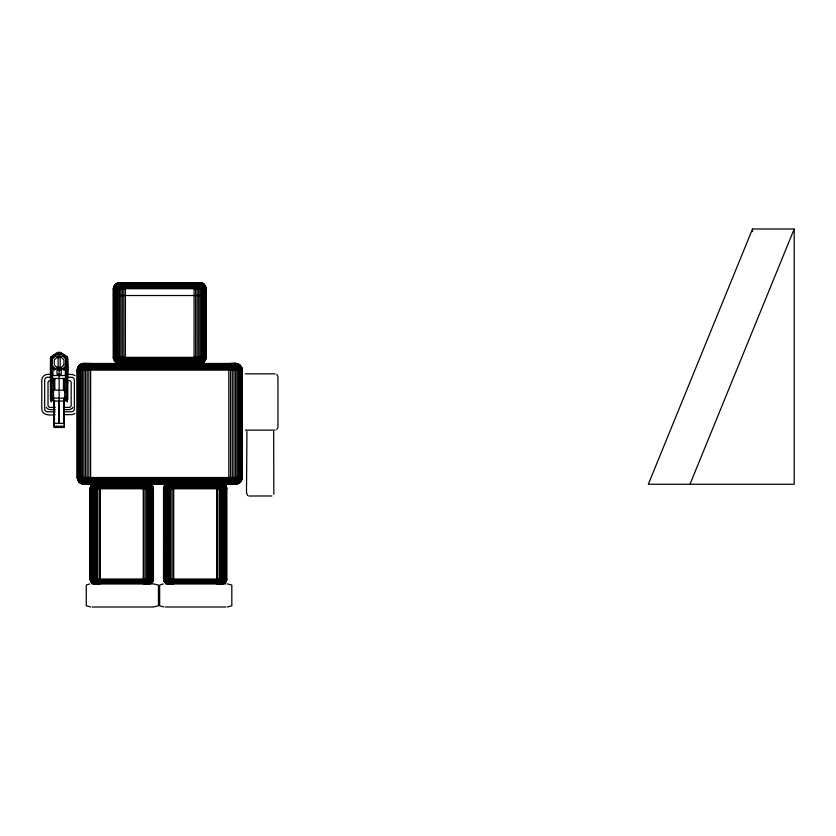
<?xml version="1.0" encoding="UTF-8"?>
<svg xmlns="http://www.w3.org/2000/svg" width="836" height="836" viewBox="0 0 836 836"><rect width="100%" height="100%" fill="white"/><g stroke="black" fill="none" stroke-linecap="round" stroke-linejoin="round"><path stroke-width="1.25" d="M77.173 370.139L77.236 369.261L242.189 369.261L242.252 370.139L242.252 477.523L241.343 480.888L239.618 482.863L236.389 484.19L83.025 484.19L79.148 482.278L77.173 477.523L77.173 370.139L242.252 370.139M93.287 484.054L91.176 485.664L90.163 488.12L90.194 579.034L90.811 581.605L93.287 583.779M100.31 484.054L100.31 583.779L95.356 583.779L93.872 582.159L93.151 579.703L93.12 488.788L93.872 485.664L95.356 484.054M113.32 288.702L115.086 284.428L119.37 282.652L115.169 284.428L113.403 288.702L113.456 358.153L115.086 361.643L119.37 363.409L115.755 362.166L113.372 358.153L113.32 288.702L206.168 288.702L206.116 358.153L203.733 362.166L200.117 363.409L203.733 362.166L205.969 358.926L113.518 358.926M143.238 583.779L143.238 484.054M153.427 488.788L90.121 488.788L90.121 579.034L90.884 581.605L92.744 583.476L150.804 583.476L152.664 581.605L153.354 579.034L153.354 488.788L152.737 486.228L150.261 484.054L152.298 485.664L153.427 488.788L153.427 579.034L152.737 581.605L150.867 583.476M166.071 583.476L164.201 581.605L163.511 579.034L163.553 488.12L164.567 485.664L166.677 484.054L164.64 485.664L163.626 488.12M173.7 484.054L173.7 583.779L168.141 583.779L166.458 582.159L165.653 579.703L165.622 488.788L166.458 485.664L168.141 484.054M206.032 358.153L206.116 287.918L203.806 283.906L200.117 282.652L204.318 284.428L206.084 288.702M224.247 583.476L226.128 581.605L226.817 579.034L226.775 488.12L226.128 486.228L223.651 484.054L226.054 486.228L226.734 488.788L163.511 488.788M64.727 375.542L66.88 374.079L66.148 382.846L66.88 382.846M125.41 282.652L125.41 363.409M194.098 363.357L194.098 282.704M228.813 484.19L228.782 363.409M90.246 488.12L91.249 485.664L93.339 484.054M66.88 374.079L66.148 377.067L64.727 378.478L53.535 378.478L52.114 377.067M99.453 484.054L99.453 583.779M172.843 484.054L172.843 583.779M217.485 583.779L217.485 484.054M58.217 354.37L58.802 352.301L59.46 352.301L60.046 354.37L63.693 354.37L67.256 356.847L67.256 401.949M273.832 494.316L273.665 431.46M83.903 363.409C80.319 363.336 77.09 366.523 77.278 370.139L77.278 477.523L79.232 482.278L83.088 484.19M226.347 580.999L226.734 579.034L163.511 579.034L164.264 581.605L166.134 583.476L224.194 583.476L226.347 580.999L163.898 580.999M83.966 363.409L79.89 364.799L77.403 368.404L242.022 368.404L242.189 369.261M752.515 229.012L648.318 484.253L794.2 484.253L794.2 229.012L752.515 229.012L752.515 231.614M689.993 484.253L794.2 229.012M246.944 431.46L246.484 492.634L247.602 495.539M90.643 363.409L90.612 484.19M98.543 484.054L97.718 488.788L97.718 579.034L98.543 583.779M171.923 484.054L171.108 488.788L171.108 579.034L171.923 583.779M145.004 583.779L145.83 579.034L145.83 488.788L145.004 484.054M218.395 583.779L219.22 579.034L219.22 488.788L218.395 484.054M229.775 484.19L230.537 477.523L230.537 370.139L229.66 363.409M72.826 407.404L72.115 408.334M97.666 484.054L96.443 488.788L96.443 579.034L97.666 583.779M171.046 484.054L169.833 488.788L169.833 579.034L171.046 583.779M145.882 583.779L147.105 579.034L147.105 488.788L145.882 484.054M219.272 583.779L220.485 579.034L220.485 488.788L219.272 484.054M236.327 484.19L240.183 482.278L242.147 477.523L242.147 370.139C242.2 366.596 239.127 363.294 235.512 363.409L239.524 364.799L242.022 368.404M96.83 484.054L95.241 488.788L95.241 579.034L96.83 583.779M170.22 484.054L168.632 488.788L168.632 579.034L170.22 583.779M146.718 583.779L148.306 579.034L148.306 488.788L146.718 484.054M220.108 583.779L221.697 579.034L221.697 488.788L220.108 484.054M232.136 483.741L231.488 484.19M276.841 429.537L277.96 427.259L277.96 376.722L276.841 374.444M59.137 354.37L54.58 354.37L51.006 356.847L51.006 401.949M51.006 356.847L52.114 356.847L57.37 352.353L57.663 354.37M96.056 484.054L94.771 485.664L94.123 488.788L94.123 579.034L94.771 582.159L96.056 583.779M169.447 484.054L168.161 485.664L167.513 488.788L167.513 579.034L167.931 581.605L169.447 583.779M147.491 583.779L149.007 581.605L149.425 579.034L149.425 488.788L148.777 485.664L147.491 484.054M220.882 583.779L222.386 581.605L222.815 579.034L222.815 488.788L222.167 485.664L220.882 484.054M230.506 484.19L231.76 482.278L232.272 477.523L232.272 370.139L231.593 364.799L230.276 363.409M150.281 583.476L152.016 581.605L152.654 579.034L152.654 488.788L151.671 485.664L149.728 484.054M223.672 583.476L225.406 581.605L226.044 579.034L226.044 488.788L225.062 485.664L223.118 484.054M168.747 484.054L167.252 485.664L166.5 488.788L166.5 579.034L166.991 581.605L168.747 583.779M148.191 583.779L149.947 581.605L150.428 579.034L150.428 488.788L149.686 485.664L148.191 484.054M92.942 484.347L91.124 486.228L90.455 488.788L90.455 579.034L91.124 581.605L92.942 583.476M71.666 408.72L69.524 409.609L63.985 409.64M75.01 413.465L72.262 414.604L63.975 414.646M94.75 484.054L93.078 485.664L92.232 488.788L92.232 579.034L92.775 581.605L94.75 583.779M222.188 583.779L224.163 581.605L224.706 579.034L224.706 488.788L224.163 486.228L222.188 484.054M94.228 484.054L92.409 485.664L91.49 488.788L91.49 579.034L92.085 581.605L94.228 583.779L91.876 582.159L90.894 579.034L90.894 488.788L91.876 485.664L93.82 484.054M167.618 484.054L165.789 485.664L164.87 488.788L164.87 579.034L165.465 581.605L167.618 583.779M149.32 583.779L151.462 581.605L152.058 579.034L152.058 488.788L151.138 485.664L149.32 484.054M222.7 583.779L224.853 581.605L225.448 579.034L225.448 488.788L224.853 486.228L222.7 484.054M167.21 484.054L164.911 486.228L164.284 488.788L164.284 579.034L164.911 581.605L166.657 583.476M235.794 484.19L239.409 482.278L241.238 477.523L241.238 370.139L239.389 365.384L234.979 363.409M231.697 484.19L233.181 482.278L233.944 477.523L233.944 370.139L233.181 365.384L231.488 363.472M166.907 484.054L164.87 485.664L163.846 488.788L163.846 579.034L164.514 581.605L166.907 583.779M223.411 583.779L225.814 581.605L226.472 579.034L226.472 488.788L225.448 485.664L223.411 484.054M124.627 282.652L123.832 288.702L123.843 358.153L124.627 363.409M89.766 363.409L88.877 370.139L88.877 477.523L89.651 484.19M194.861 363.409L195.655 357.359L195.645 287.918L194.861 282.652M234.07 484.19L235.271 483.741M234.78 484.023L237.33 481.62L238.312 477.523L238.312 370.139L236.912 365.384L234.07 363.472M232.418 484.19L234.529 482.278L235.522 477.523L235.522 370.139L234.529 365.384L232.418 363.472M236.076 484.023L239.253 481.62L240.454 477.523L240.454 370.139L239.253 366.043L236.076 363.639M236.588 484.023L237.361 483.741M197.756 363.409L200.368 361.643L201.445 357.359L201.413 287.918L200.003 283.906L197.756 282.652M233.286 484.19L235.783 482.278L236.985 477.523L236.985 370.139L235.783 365.384L233.286 363.472M121.136 282.652L118.106 284.428L116.852 288.702L116.883 358.153L118.524 362.166L121.136 363.409M123.853 282.652L122.735 284.428L122.275 288.702L122.296 358.153L122.735 361.643L123.853 363.409M88.898 363.409L87.665 365.384L87.153 370.139L87.153 477.523L87.508 481.62L88.668 484.19M195.634 363.409L196.753 361.643L197.202 357.359L197.191 287.918L196.596 283.906L195.634 282.652M234.749 484.19L237.905 482.278L239.472 477.523L239.472 370.139L238.375 366.043L235.439 363.639M234.822 484.19L235.512 484.023M120.175 282.652L116.465 284.428L114.929 288.702L114.971 358.153L116.465 361.643L120.175 363.409M235.334 484.19L236.128 484.023M236.128 484.19L239.89 482.278L241.803 477.523L241.803 370.139L239.88 365.384M123.101 282.652L121.46 284.428L120.781 288.702L120.802 358.153L121.46 361.643L123.101 363.409M88.062 363.409L86.233 365.384L85.481 370.139L85.481 477.523L86.233 482.278L87.728 484.19M196.387 363.409L198.027 361.643L198.707 357.359L198.686 287.918L197.798 283.906L196.387 282.652M122.39 282.652L120.248 284.428L119.36 288.702L119.381 358.153L120.248 361.643L122.39 363.409M87.278 363.409L84.885 365.384L83.903 370.139L83.903 477.523L84.593 481.62L86.829 484.19M197.097 363.409L199.24 361.643L200.128 357.359L200.107 287.918L198.947 283.906L197.097 282.652M121.732 282.652L119.12 284.428L118.043 288.702L118.075 358.153L119.12 361.643L121.732 363.409M86.536 363.409L83.642 365.384L82.43 370.139L82.43 477.523L83.642 482.278L86.003 484.19M89.88 583.956L86.265 585.054L86.265 605.807L90.602 606.946M163.26 583.956L159.655 585.054L159.655 605.807L163.992 606.946M85.878 363.409L82.503 365.384L81.113 370.139L81.113 477.523L82.503 482.278L85.262 484.19M198.351 363.409L201.382 361.643L202.636 357.359L202.605 287.918L200.964 283.906L198.351 282.652M120.614 282.652L117.218 284.428L115.807 288.702L115.849 358.153L117.218 361.643L120.614 363.409M85.303 363.409L81.51 365.384L79.942 370.139L79.942 477.523L81.05 481.62L84.603 484.19M198.874 363.409L202.27 361.643L203.681 357.359L203.639 287.918L201.8 283.906L198.874 282.652M84.812 363.409L80.674 365.384L78.971 370.139L78.971 477.523L80.674 482.278L84.049 484.19M199.313 363.409L203.023 361.643L204.559 357.359L204.517 287.918L202.511 283.906L199.313 282.652M119.83 282.652L115.87 284.428L114.229 288.702L114.271 358.153L115.87 361.643L119.83 363.409M84.415 363.409L80.016 365.384L78.187 370.139L78.187 477.523L80.016 482.278L83.61 484.19M199.658 363.409L203.618 361.643L205.259 357.359L205.217 287.918L203.075 283.906L199.658 282.652M227.496 606.946L231.823 605.807L231.823 585.054L227.496 583.915M119.569 282.652L115.431 284.428L113.717 288.702L113.769 358.153L115.431 361.643L118.806 363.357M84.133 363.409L79.524 365.384L77.623 370.139L77.623 477.523L79.524 482.278L83.287 484.19M199.919 363.409L204.057 361.643L205.771 357.359L205.719 287.918L203.482 283.906L199.919 282.652M153.354 606.978L158.443 605.807L158.443 585.054L153.354 583.883M118.576 282.704L200.912 282.704M117.803 282.861L201.685 282.861M117.05 283.111L202.437 283.111M116.34 283.467L203.148 283.467M115.681 283.906L203.806 283.906M115.086 284.428L204.402 284.428M114.563 285.024L204.924 285.024M114.124 285.682L205.363 285.682M113.78 286.393L205.708 286.393M113.518 287.135L205.969 287.135M113.372 287.918L206.116 287.918M113.32 295.526L206.168 295.526M54.141 354.746L64.132 354.746M60.6 354.37L60.903 352.353L66.148 356.847L67.256 356.847M113.32 357.359L206.168 357.359M59.137 357.63L56.618 357.63L54.319 359.908L54.319 364.893L56.618 367.171L59.137 367.171M51.006 357.996L50.442 357.996L50.442 399.514M67.256 357.996L67.82 357.996L67.82 399.514M113.372 358.153L206.116 358.153M66.148 358.529L67.256 358.529M66.148 359.323L67.256 359.323M66.148 359.71L66.88 359.71M67.256 359.679L67.82 359.679M113.78 359.679L205.708 359.679M114.124 360.389L205.363 360.389M66.148 360.588L66.88 360.588M114.563 361.047L204.924 361.047M67.256 361.695L67.82 361.695M115.086 361.643L204.402 361.643M115.681 362.166L203.806 362.166M116.34 362.605L203.148 362.605M117.05 362.949L202.437 362.949M67.256 363.117L67.82 363.117M117.803 363.2L201.685 363.2M83.025 363.472L236.389 363.472M82.168 363.639L237.257 363.639M81.332 363.921L238.093 363.921M80.538 364.318L238.877 364.318M50.442 364.486L51.006 364.486M67.256 364.486L67.82 364.486M79.807 364.799L239.618 364.799M67.256 365.165L67.82 365.165M79.148 365.384L240.277 365.384M78.563 366.043L240.852 366.043M67.256 366.335L67.82 366.335M78.072 366.774L241.343 366.774M67.256 367.203L67.82 367.203M50.442 367.265L51.006 367.265M67.256 367.265L67.82 367.265M77.685 367.568L241.74 367.568M67.256 367.735L67.82 367.735M50.442 368.488L51.006 368.488M67.256 368.488L67.82 368.488M62.878 368.76L52.898 368.76L52.898 375.542M50.442 369.219L51.006 369.219M67.256 369.219L67.82 369.219M50.442 369.428L51.006 369.428M67.256 369.428L67.82 369.428M67.256 370.902L67.82 370.902M50.442 371.435L51.006 371.435M67.256 371.435L67.82 371.435M51.383 371.706L52.114 371.706M66.148 371.706L66.88 371.706M67.256 373.128L67.82 373.128M245.387 373.849L275.096 373.849M51.383 382.846L52.114 382.846L51.383 374.079L53.535 375.542M49.993 374.413C46.273 373.556 41.737 375.907 41.8 380.056L41.8 409.003C41.925 415.555 50.599 415.461 55.072 414.646M67.789 374.413L72.262 374.455L75.01 375.594M52.114 375.542L66.148 375.542M50.066 377.276L47.547 377.276A2.874 2.874 0 0 0 44.674 380.15L44.674 408.909A2.874 2.874 0 0 0 47.547 411.772L55.113 411.772M67.256 377.235L71.509 377.276A2.874 2.874 0 0 1 74.383 380.15L74.383 408.909A2.874 2.874 0 0 1 71.509 411.772L63.944 411.772M52.114 379.074L54.8 379.168M63.463 379.168L66.148 379.074M50.442 382.784L51.006 382.784M67.256 382.784L67.82 382.784M53.535 388.144L54.8 388.144M63.463 388.144L64.727 388.144M52.114 389.754L53.535 389.754M64.727 389.754L66.148 389.754M52.114 391.666L53.535 391.666M64.727 391.666L66.148 391.666M52.114 397.319L53.535 397.319M64.727 397.319L66.148 397.319M53.535 398.145L64.727 398.145M53.535 399.023L52.114 399.023L52.114 371.487M64.727 399.023L66.148 399.023L66.148 371.487M51.383 400.444L53.974 400.444L53.943 427.468L64.33 427.468L64.33 397.852M64.299 400.444L66.88 400.444M53.974 400.684L51.383 400.684L51.383 356.815M64.299 400.684L66.88 400.684L66.88 356.815M55.228 407.393L50.244 407.393A2.236 2.236 0 0 1 48.007 405.157L48.007 382.731A2.236 2.236 0 0 1 50.244 380.495M63.954 407.393L68.939 407.393A2.236 2.236 0 0 0 71.185 405.157L71.185 382.731A2.236 2.236 0 0 0 68.939 380.495M55.197 409.64L49.658 409.609L47.516 408.72M53.943 423.34L64.33 423.34M53.943 425.315L54.215 400.789M64.33 425.315L64.058 398.208M53.943 426.266L64.33 426.266M245.387 430.132L275.096 430.132M77.173 477.523L242.252 477.523M77.236 478.401L242.189 478.401M77.403 479.258L242.022 479.258M77.685 480.094L241.74 480.094M78.072 480.888L241.343 480.888M78.563 481.62L240.852 481.62M79.148 482.278L240.277 482.278M79.807 482.863L239.618 482.863M80.538 483.344L238.877 483.344M83.903 483.657L235.512 483.657M81.332 483.741L238.093 483.741M82.168 484.023L237.257 484.023M92.681 484.347L150.867 484.347M166.071 484.347L224.247 484.347M92.127 484.723L151.421 484.723M165.518 484.723L224.811 484.723M91.626 485.162L151.922 485.162M165.005 485.162L225.312 485.162M91.176 485.664L152.371 485.664M164.567 485.664L225.751 485.664M90.811 486.228L152.737 486.228M164.201 486.228L226.128 486.228M90.507 486.824L153.04 486.824M163.898 486.824L226.42 486.824M90.298 487.461L153.249 487.461M163.678 487.461L226.64 487.461M90.163 488.12L153.385 488.12M163.553 488.12L226.775 488.12M248.741 495.988L271.878 495.988M90.121 579.034L153.427 579.034M90.163 579.703L153.385 579.703M163.553 579.703L226.775 579.703M90.298 580.362L153.249 580.362M163.678 580.362L226.64 580.362M90.507 580.999L153.04 580.999M90.811 581.605L152.737 581.605M164.201 581.605L226.128 581.605M91.176 582.159L152.371 582.159M164.567 582.159L225.751 582.159M91.626 582.661L151.922 582.661M165.005 582.661L225.312 582.661M92.127 583.11L151.421 583.11M165.518 583.11L224.811 583.11M150.208 583.779L152.424 581.605L153.093 579.034L153.093 488.788L152.058 485.664L150.02 484.054M92.117 583.873L152.591 583.873M165.497 583.873L225.981 583.873M92.117 606.988L152.591 606.988M165.497 606.988L225.981 606.988M235.271 363.409L239.89 365.384M234.571 363.409L236.128 363.639M234.049 363.409L234.822 363.472M233.443 363.409L234.164 363.472M232.753 363.409L233.422 363.472M231.98 363.409L232.586 363.472M231.154 363.409L231.697 363.472M234.749 363.472L235.512 363.639M92.744 583.476L93.339 583.779M148.798 484.054L150.47 485.664L151.316 488.788L151.316 579.034L150.773 581.605L148.798 583.779L144.095 583.779L144.095 484.054M221.571 484.054L223.066 485.664L223.818 488.788L223.818 579.034L223.337 581.605L221.571 583.779L216.629 583.779L216.629 484.054M47.077 408.334L46.367 407.404M51.383 374.079L51.874 376.075M66.148 356.857L66.148 357.453M65.365 368.76L65.365 375.542M64.727 378.478L64.727 401.04L53.535 401.04L53.535 378.478M64.33 378.478L64.33 383.64M64.33 388.813L64.33 391.394M63.818 400.402L63.818 423.34M63.463 378.478L63.463 390.213L54.8 390.213L54.8 378.478M61.728 426.266L61.728 427.468M59.335 400.402L59.335 423.34M59.137 352.301L59.137 356.387M59.137 368.415L59.137 401.04M58.938 400.402L58.938 423.34M58.102 357.63L58.102 367.171M56.534 426.266L56.534 427.468M54.444 400.402L54.444 423.34M52.114 356.857L52.114 358.174M54.277 354.589L51.247 357.589L51.247 367.203L54.277 370.212L56.096 368.415L62.167 368.415L63.985 370.212L67.026 367.203L67.026 357.589L63.985 354.589L62.167 356.387L56.096 356.387L54.277 354.589M54.277 355.53L51.916 357.871L51.916 366.931L54.277 369.261L55.134 368.415L52.375 365.687L52.375 359.114L55.134 356.387L54.277 355.53M63.985 355.53L63.128 356.387L65.887 359.114L65.887 365.687L63.128 368.415L63.985 369.261L66.347 366.931L66.347 357.871L63.985 355.53M63.954 364.893L61.655 367.171L60.161 367.171L60.161 357.63L61.655 357.63L63.954 359.908L63.954 364.893M61.247 369.961L57.026 369.961L57.026 374.267L61.247 374.267L61.247 369.961"/></g></svg>
